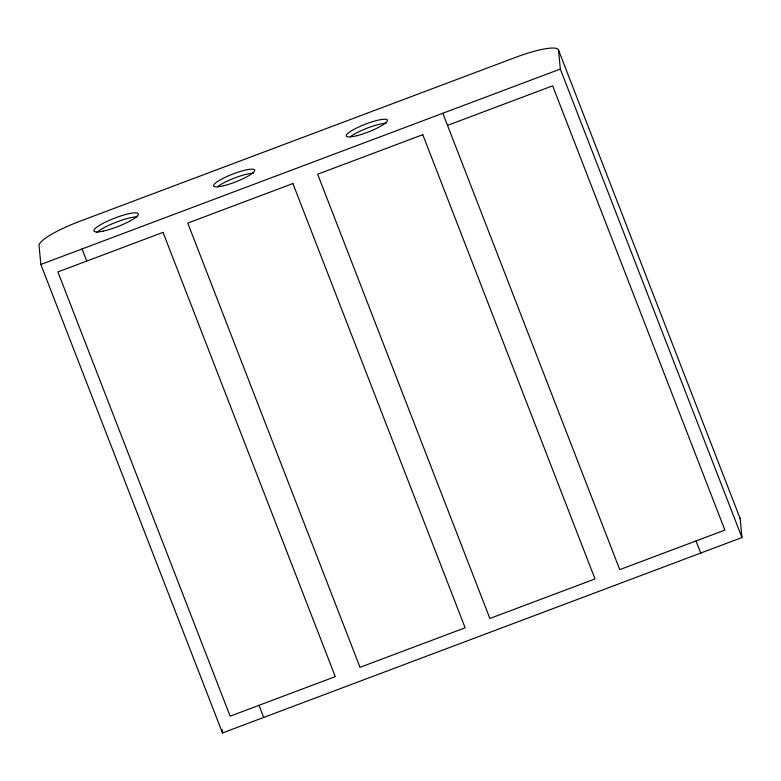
<?xml version="1.0" encoding="UTF-8"?>
<svg xmlns="http://www.w3.org/2000/svg" width="781" height="781" viewBox="0 0 781 781"><rect width="100%" height="100%" fill="white"/><g stroke="black" fill="none" stroke-linecap="round" stroke-linejoin="round"><path stroke-width="1.17" d="M40.837 264.466L560.319 69.06L558.532 50.13A45.142 8.523 -21.2 0 0 516.485 57.033L79.467 221.423A43.921 8.298 -21.2 0 0 39.05 245.527L40.837 264.466L222.468 732.949L741.95 537.543L740.163 518.613L558.532 50.13M447.513 125.38L552.645 85.832L724.885 530.084L619.753 569.632L442.817 113.255M560.319 69.06L741.95 537.543M696.027 540.94L700.723 553.055M82.064 248.954L86.769 261.069M258.999 705.321L263.695 717.436M222.136 729.395L222.468 732.949M739.597 517.676A45.142 8.523 -21.2 0 1 740.163 518.613M96.864 232.474A23.82 4.501 -21.2 0 1 116.066 222.243A23.82 4.501 -21.2 0 1 137.124 216.874M217.635 186.62A22.053 4.169 -21.2 0 1 253.337 173.187M350.337 136.704A22.053 4.169 -21.2 0 1 386.048 123.271M163.034 232.377L57.901 271.925L230.141 716.177L335.274 676.629L163.034 232.377M292.904 183.525L187.772 223.073L360.012 667.325L465.144 627.787L292.904 183.525M422.775 134.683L317.642 174.222L489.882 618.474L595.015 578.936L422.775 134.683M103.053 231.156A23.82 4.501 -21.2 0 0 138.257 214.668A23.82 4.501 -21.2 0 0 106.997 221.404A23.82 4.501 -21.2 0 0 103.053 231.156M224.167 185.624A22.053 4.169 -21.2 0 0 254.733 170.258A22.053 4.169 -21.2 0 0 223.464 178.166A22.053 4.169 -21.2 0 0 224.167 185.624M356.878 135.699A22.053 4.169 -21.2 0 0 387.444 120.342A22.053 4.169 -21.2 0 0 356.175 128.25A22.053 4.169 -21.2 0 0 356.878 135.699"/></g></svg>
